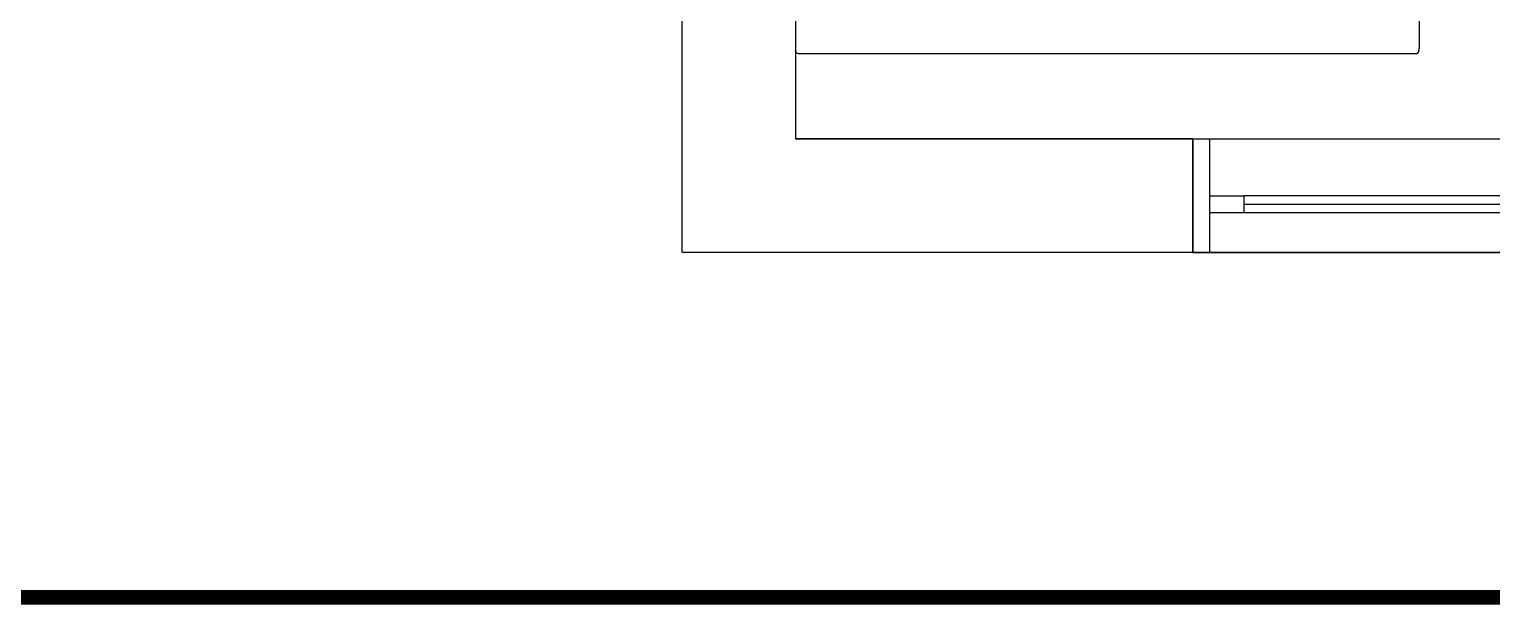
# Model space of a CAD drawing. Header units: millimetres. Extents: x -41292 to 298682, y -22072 to 33155.
# Drawn here: x 23994 to 26572, y 640 to 1654 of the extents above; entities that cross this region are included whole.
import ezdxf

# ---------------------------------------------------------------- set-up
doc = ezdxf.new("R2010")
doc.units = ezdxf.units.MM
for name, color, linetype in [('벽1', 2, 'Continuous'), ('창호', 4, 'Continuous'), ('틀', 8, 'Continuous')]:
    doc.layers.add(name, color=color, linetype=linetype)

# ---------------------------------------------------------------- blocks, each defined once
blk = doc.blocks.new('AHSISHEUD')
for p, q in [((25772, 18908.7), (25772, 24198.7)), ((25972, 21293.8), (25972, 19263.5)), ((27071.3, 19508.7), (27071.3, 19268.4)), ((25972.9, 19261.5), (25972, 19263.5)), ((25972, 19263.5), (25972, 19108.7)), ((25974.1, 19260), (25972.9, 19261.5)), ((25975.4, 19259), (25974.1, 19260)), ((25976.8, 19258.7), (25975.4, 19259)), ((27065.8, 19258.7), (25976.8, 19258.7)), ((27065.8, 19258.7), (27067.2, 19259)), ((27067.2, 19259), (27068.6, 19260)), ((27068.6, 19260), (27069.7, 19261.5)), ((27069.7, 19261.5), (27070.6, 19263.5)), ((27070.6, 19263.5), (27071.1, 19265.9)), ((27071.1, 19265.9), (27071.3, 19268.4)), ((25972, 19108.7), (26672, 19108.7)), ((26672, 19108.7), (27764.5, 19108.7)), ((26672, 19108.7), (26672, 18908.7)), ((26672, 18908.7), (25772, 18908.7)), ((26672, 18908.7), (29562, 18908.7))]:
    blk.add_line(p, q)

msp = doc.modelspace()

# ---------------------------------------------------------------- linework, layer by layer
at = {"const_width": 25.94}
msp.add_lwpolyline([(41789.27, 653.15), (21789.27, 653.15), (21789.27, 14503.15), (41789.27, 14503.15)], close=True, dxfattribs=at)
at = {"layer": '벽1'}
for p, q in [((25144.67, 1260.58), (25144.67, 6550.58)), ((25344.67, 1460.58), (25344.67, 6350.58)), ((26044.67, 1460.58), (25344.67, 1460.58)), ((26044.67, 1260.58), (26044.67, 1460.58)), ((26044.67, 1260.58), (25144.67, 1260.58))]:
    msp.add_line(p, q, dxfattribs=at)
at = {"layer": '창호'}
for p, q in [((27459.67, 1360.58), (26134.67, 1360.58)), ((27459.67, 1330.58), (26134.67, 1330.58))]:
    msp.add_line(p, q, dxfattribs=at)
at = {"layer": '틀'}
for p, q in [((26044.67, 1460.58), (28934.67, 1460.58)), ((26044.67, 1260.58), (26044.67, 1460.58)), ((26074.67, 1260.58), (26074.67, 1460.58)), ((26134.67, 1345.58), (27459.67, 1345.58)), ((28934.67, 1260.58), (26044.67, 1260.58))]:
    msp.add_line(p, q, dxfattribs=at)
msp.add_lwpolyline([(26074.67, 1330.58), (26074.67, 1360.58), (26134.67, 1360.58), (26134.67, 1330.58)], close=True, dxfattribs=at)

# ---------------------------------------------------------------- block references
msp.add_blockref('AHSISHEUD', (-627.37, -17648.09))

doc.saveas('drawing.dxf')
